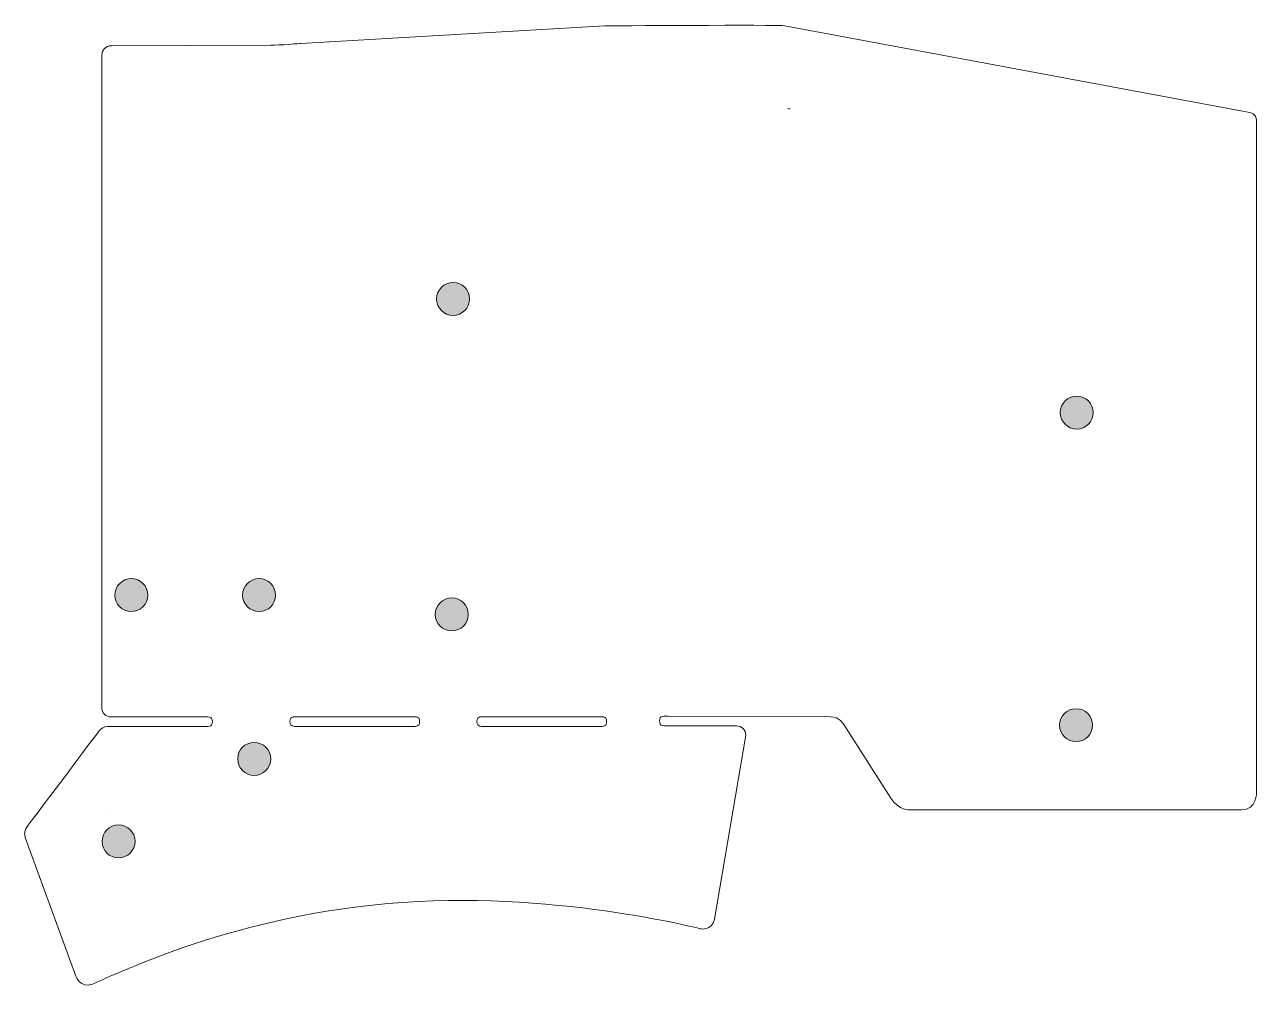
# Model space of a CAD drawing. Header units: millimetres. Extents: x 33 to 183, y 16 to 134.
import ezdxf

# ---------------------------------------------------------------- set-up
doc = ezdxf.new("R2010")
doc.units = ezdxf.units.MM
doc.header["$MEASUREMENT"] = 0
doc.layers.add('Layer 1', color=7, linetype='Continuous', lineweight=0)
doc.layers.add('Layer 3', color=7, linetype='Continuous', lineweight=0)

# ---------------------------------------------------------------- blocks, each defined once
blk = doc.blocks.new('Block_0')
at = {"layer": 'Layer 1', "true_color": 0x000000, "transparency": 33554687}
h = blk.add_hatch(color=18, dxfattribs=at)
h.dxf.hatch_style = 2
edge = h.paths.add_edge_path()
edge.add_arc((85.07, 101.16), 2, 0, 360)
h = blk.add_hatch(color=18, dxfattribs=at)
h.dxf.hatch_style = 2
edge = h.paths.add_edge_path()
edge.add_arc((160.71, 87.37), 2, 0, 360)
h = blk.add_hatch(color=18, dxfattribs=at)
h.dxf.hatch_style = 2
edge = h.paths.add_edge_path()
edge.add_arc((46.05, 65.23), 2, 0, 360)
h = blk.add_hatch(color=18, dxfattribs=at)
h.dxf.hatch_style = 2
edge = h.paths.add_edge_path()
edge.add_arc((61.55, 65.23), 2, 0, 360)
h = blk.add_hatch(color=18, dxfattribs=at)
h.dxf.hatch_style = 2
edge = h.paths.add_edge_path()
edge.add_arc((84.92, 62.88), 2, 0, 360)
h = blk.add_hatch(color=18, dxfattribs=at)
h.dxf.hatch_style = 2
edge = h.paths.add_edge_path()
edge.add_arc((160.64, 49.45), 2, 0, 360)
h = blk.add_hatch(color=18, dxfattribs=at)
h.dxf.hatch_style = 2
edge = h.paths.add_edge_path()
edge.add_arc((60.95, 45.36), 2, 0, 360)
h = blk.add_hatch(color=18, dxfattribs=at)
h.dxf.hatch_style = 2
edge = h.paths.add_edge_path()
edge.add_arc((44.5, 35.35), 2, 0, 360)
at = {"layer": 'Layer 1', "color": 18, "lineweight": 0, "true_color": 0x000000}
for centre in [(85.07, 101.16), (160.71, 87.37), (46.05, 65.23), (61.55, 65.23), (84.92, 62.88), (160.64, 49.45), (60.95, 45.36), (44.5, 35.35)]:
    blk.add_circle(centre, 2, dxfattribs=at)

msp = doc.modelspace()

# ---------------------------------------------------------------- hatches: boundary and pattern name
at = {"layer": 'Layer 3', "true_color": 0x000000, "transparency": 33554687}
h = msp.add_hatch(color=18, dxfattribs=at)
h.dxf.hatch_style = 2
edge = h.paths.add_edge_path()
edge.add_spline(control_points=[(125.94, 124.22), (125.94, 124.22), (125.67, 124.27), (125.67, 124.27), (125.75, 124.25), (125.84, 124.24), (125.94, 124.22)], knot_values=[0, 0, 0, 0, 1, 1, 1, 2, 2, 2, 2], degree=3, periodic=0)

# ---------------------------------------------------------------- linework, layer by layer
at = {"layer": 'Layer 3', "color": 18, "lineweight": 9, "true_color": 0x000000}
msp.add_lwpolyline([(116.77, 15.94)], dxfattribs=at)
for points, knots in [([(43.6, 131.88), (42.97, 131.88), (42.48, 131.38), (42.48, 130.75), (42.48, 130.75), (42.46, 75.92), (42.46, 75.92), (42.46, 75.92), (42.46, 51.58), (42.46, 51.58), (42.46, 50.94), (42.95, 50.45), (43.59, 50.45), (43.59, 50.45), (54.62, 50.45), (54.62, 50.45), (55.33, 50.45), (55.89, 50.59), (55.89, 49.89), (55.89, 49.18), (55.33, 49.29), (54.62, 49.29), (54.62, 49.29), (43.13, 49.29), (43.13, 49.29), (42.74, 49.25), (42.39, 49.04), (42.14, 48.76), (42.11, 48.72), (42.07, 48.69), (42.07, 48.65), (42.07, 48.65), (33.39, 37.11), (33.36, 37.08), (33.18, 36.83), (33.11, 36.55), (33.11, 36.27), (33.11, 36.13), (33.15, 35.99), (33.18, 35.84), (33.18, 35.84), (39.32, 18.98), (39.32, 18.98), (39.32, 18.98), (39.85, 17.5), (41.33, 18.03), (43.06, 18.66), (57.38, 26.07), (77.14, 27.8), (96.89, 29.53), (115.13, 24.73), (115.13, 24.73), (115.13, 24.73), (116.44, 24.49), (116.76, 25.86), (116.76, 25.86), (116.77, 25.91), (116.77, 25.91), (116.77, 25.91), (120.57, 48.23), (120.57, 48.23), (120.57, 48.86), (120.07, 49.36), (119.44, 49.36), (119.44, 49.36), (111.38, 49.36), (111.38, 49.36), (110.67, 49.36), (110.11, 49.25), (110.11, 49.96), (110.11, 50.66), (110.67, 50.52), (111.38, 50.52), (111.38, 50.52), (130.83, 50.48), (130.83, 50.48), (131.96, 50.48), (132.45, 49.53), (132.45, 49.53), (132.45, 49.53), (138.17, 40.61), (138.17, 40.61), (139.14, 39.08), (140.5, 39.16), (140.5, 39.16), (140.5, 39.16), (178.74, 39.16), (180.68, 39.16), (182.62, 39.16), (182.51, 41.35), (182.51, 41.35), (182.51, 41.35), (182.51, 122.17), (182.51, 122.91), (182.51, 123.65), (181.7, 123.79), (181.7, 123.79), (181.7, 123.79), (125.94, 134.19), (125.94, 134.19), (125.94, 134.19), (125.67, 134.24), (125.67, 134.24), (125.67, 134.24), (125.33, 134.3), (125.33, 134.3), (124.48, 134.45), (103.49, 134.3), (103.49, 134.3), (103.49, 134.3), (66.61, 132.17), (66.61, 132.17), (66.61, 132.17), (63.96, 131.94), (62.95, 131.95), (62.95, 131.95), (43.73, 131.88), (43.73, 131.88), (43.73, 131.88), (43.6, 131.88), (43.6, 131.88)], [0, 0, 0, 0, 1, 1, 1, 2, 2, 2, 3, 3, 3, 4, 4, 4, 5, 5, 5, 6, 6, 6, 7, 7, 7, 8, 8, 8, 9, 9, 9, 10, 10, 10, 11, 11, 11, 12, 12, 12, 13, 13, 13, 14, 14, 14, 15, 15, 15, 16, 16, 16, 17, 17, 17, 18, 18, 18, 19, 19, 19, 20, 20, 20, 21, 21, 21, 22, 22, 22, 23, 23, 23, 24, 24, 24, 25, 25, 25, 26, 26, 26, 27, 27, 27, 28, 28, 28, 29, 29, 29, 30, 30, 30, 31, 31, 31, 32, 32, 32, 33, 33, 33, 34, 34, 34, 35, 35, 35, 36, 36, 36, 37, 37, 37, 38, 38, 38, 39, 39, 39, 40, 40, 40, 40]), ([(125.94, 124.22), (125.94, 124.22), (125.67, 124.27), (125.67, 124.27), (125.75, 124.25), (125.84, 124.24), (125.94, 124.22)], [0, 0, 0, 0, 1, 1, 1, 2, 2, 2, 2]), ([(79.75, 49.3), (79.75, 49.3), (66.56, 49.3), (66.56, 49.3), (65.85, 49.3), (65.29, 49.19), (65.29, 49.9), (65.29, 50.6), (65.85, 50.46), (66.56, 50.46), (66.56, 50.46), (79.75, 50.46), (79.75, 50.46), (80.45, 50.46), (81.02, 50.6), (81.02, 49.9), (81.02, 49.19), (80.45, 49.3), (79.75, 49.3)], [0, 0, 0, 0, 1, 1, 1, 2, 2, 2, 3, 3, 3, 4, 4, 4, 5, 5, 5, 6, 6, 6, 6]), ([(102.43, 49.3), (102.43, 49.3), (89.23, 49.3), (89.23, 49.3), (88.53, 49.3), (87.96, 49.19), (87.96, 49.9), (87.96, 50.6), (88.53, 50.46), (89.23, 50.46), (89.23, 50.46), (102.43, 50.46), (102.43, 50.46), (103.13, 50.46), (103.7, 50.6), (103.7, 49.9), (103.7, 49.19), (103.13, 49.3), (102.43, 49.3)], [0, 0, 0, 0, 1, 1, 1, 2, 2, 2, 3, 3, 3, 4, 4, 4, 5, 5, 5, 6, 6, 6, 6])]:
    msp.add_open_spline(points, degree=3, knots=knots, dxfattribs=at)
msp.add_open_spline([(43.13, 39.31), (43.13, 39.31), (43.13, 39.31), (43.13, 39.31)], degree=3, dxfattribs=at)

# ---------------------------------------------------------------- block references
at = {"layer": 'Layer 1'}
msp.add_blockref('Block_0', (0, 0), dxfattribs=at)

doc.saveas('drawing.dxf')
